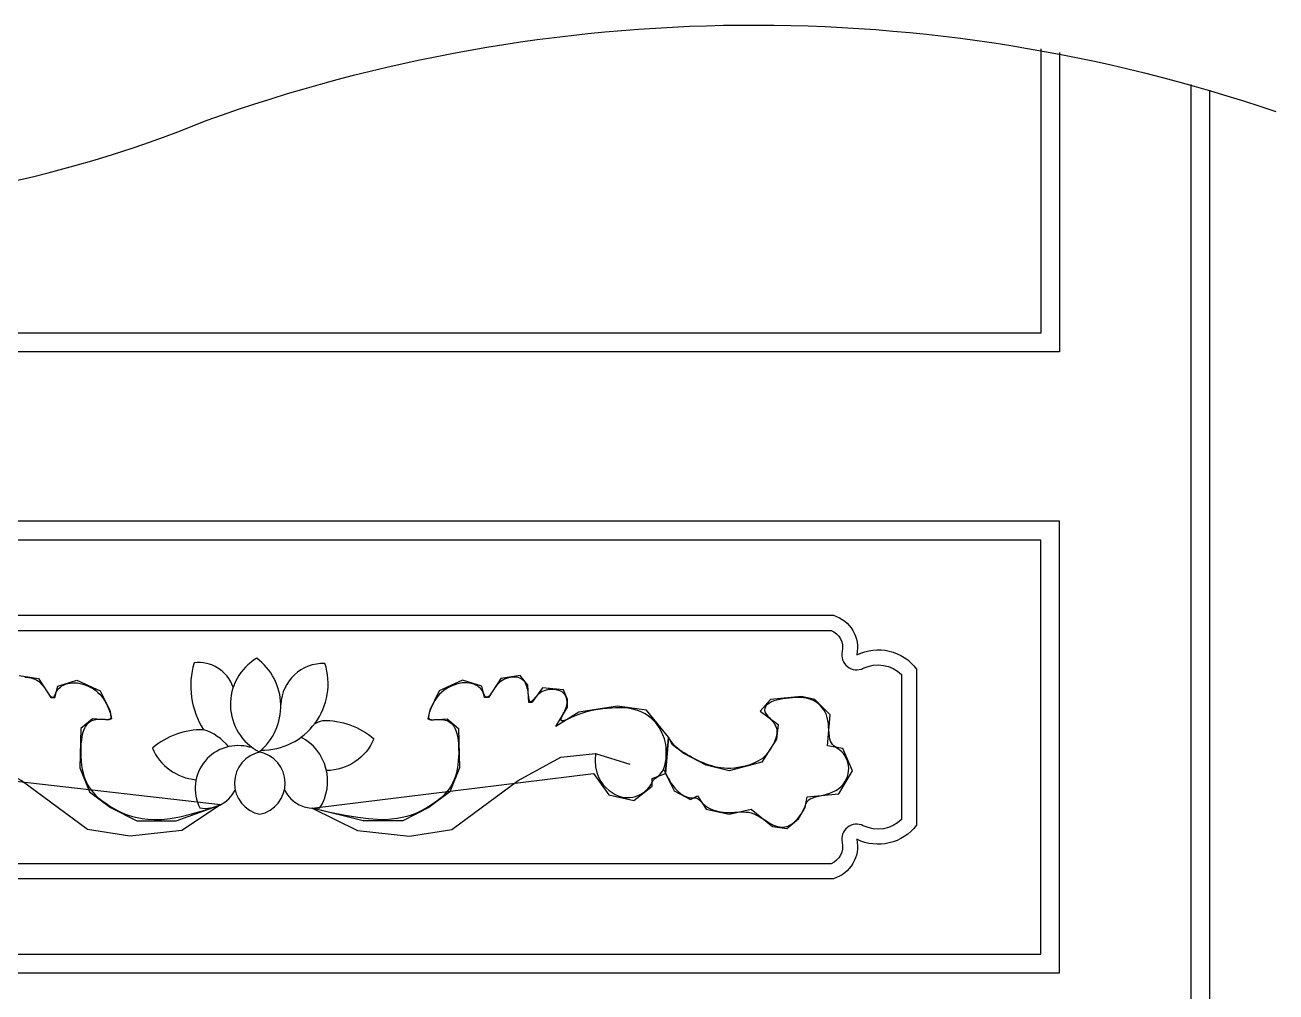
# Model space of a CAD drawing. Header units: metres. Extents: x -1226 to -815, y -1 to 952.
# Drawn here: x -1071.2 to -815.1, y 753.7 to 951.5 of the extents above; entities that cross this region are included whole.
import ezdxf

# ---------------------------------------------------------------- set-up
doc = ezdxf.new("R2010")
doc.units = ezdxf.units.M
for name, color, linetype in [('3', 3, 'Continuous'), ('4', 4, 'Continuous'), ('7', 7, 'Continuous')]:
    doc.layers.add(name, color=color, linetype=linetype)

msp = doc.modelspace()

# ---------------------------------------------------------------- linework, layer by layer
at = {"layer": '3'}
msp.add_lwpolyline([(-1225.82, 933.32, 0.2), (-1034.09, 931.99, -0.17), (-815.07, 933.82)], format="xyb", dxfattribs=at)
for points in [[(-859.38, 945.93), (-859.38, 884.66), (-1182.78, 884.66), (-1182.78, 919.68)], [(-1209.73, 927.22), (-1209.73, 3.01), (-832.43, 3.01), (-832.43, 939.37)]]:
    msp.add_lwpolyline(points, dxfattribs=at)
msp.add_lwpolyline([(-1178.93, 846.16), (-1178.93, 761.46), (-863.23, 761.46), (-863.23, 846.16)], close=True, dxfattribs=at)
msp.add_lwpolyline([(-1136, 779.94, -0.37), (-1138.26, 784.27, 0.63), (-1142.61, 787.71, -0.32), (-1150.44, 789), (-1150.44, 818.62, -0.32), (-1142.61, 819.92, 0.63), (-1138.26, 823.36, -0.37), (-1136, 827.68), (-906.16, 827.68, -0.37), (-903.9, 823.36, 0.63), (-899.55, 819.92, -0.32), (-891.72, 818.62), (-891.72, 789, -0.32), (-899.55, 787.71, 0.63), (-903.9, 784.27, -0.37), (-906.16, 779.94)], format="xyb", close=True, dxfattribs=at)
at = {"layer": '4'}
for points in [[(-863.23, 946.67), (-863.23, 888.51), (-1178.93, 888.51), (-1178.93, 918.86)], [(-1213.58, 928.57), (-1213.58, -0.84), (-828.58, -0.84), (-828.58, 938.23)]]:
    msp.add_lwpolyline(points, dxfattribs=at)
msp.add_lwpolyline([(-1182.78, 850.01), (-1182.78, 757.61), (-859.38, 757.61), (-859.38, 850.01)], close=True, dxfattribs=at)
msp.add_lwpolyline([(-1136.51, 776.86, -0.39), (-1141.27, 784.93, -0.36), (-1153.52, 787.85), (-1153.52, 819.77, -0.36), (-1141.27, 822.69, -0.39), (-1136.51, 830.76), (-905.65, 830.76, -0.39), (-900.89, 822.69, -0.36), (-888.64, 819.77), (-888.64, 787.85, -0.36), (-900.89, 784.93, -0.39), (-905.65, 776.86)], format="xyb", close=True, dxfattribs=at)
at = {"layer": '7'}
for points in [[(-1028.56, 816.09, 0.35), (-1036.55, 821.05, 0.22), (-1034.61, 807.36, 0.22)], [(-1022.86, 803.14, 0.51), (-1009.77, 820.92, 0.41), (-1018.8, 812.52, 0.41)], [(-1029.48, 803.91, 0.14), (-1034.61, 807.36, 0.18), (-1045.09, 803.61, 0.28), (-1036.17, 797.13, 0.28)], [(-1011.92, 808.56, -0.04), (-1010.22, 809.26, -0.18), (-999.74, 805.52, -0.3), (-1009.45, 799)], [(-1018.05, 794.95, 0.32), (-1010.82, 791.34, 0.44), (-1014.68, 805.84, 0.44)], [(-1025.04, 803.74, 0.66), (-1035.37, 791.34, 0.32), (-1028.14, 794.95, 0.32)], [(-1022.97, 802.83, 0.82), (-1023.1, 790.04, 0.82), (-1023.23, 802.83)]]:
    msp.add_lwpolyline(points, format="xyb", dxfattribs=at)
msp.add_lwpolyline([(-1023.74, 821.96, 0.59), (-1023.23, 802.83, 0.49)], format="xyb", close=True, dxfattribs=at)
for points in [[(-1071.22, 818.12), (-1070.81, 818.11), (-1070.39, 818.06), (-1069.97, 817.97), (-1069.55, 817.85), (-1069.16, 817.69), (-1068.78, 817.5), (-1068.44, 817.27), (-1068.13, 817.02), (-1067.85, 816.75), (-1067.6, 816.47), (-1067.37, 816.18), (-1067.17, 815.9), (-1066.98, 815.62), (-1066.81, 815.36), (-1066.66, 815.13), (-1066.52, 814.92), (-1066.39, 814.73), (-1066.27, 814.57), (-1066.16, 814.43), (-1066.06, 814.3), (-1065.96, 814.2), (-1065.86, 814.12), (-1065.76, 814.05), (-1065.66, 814.01), (-1065.57, 813.99), (-1065.47, 813.99), (-1065.37, 814.03), (-1065.28, 814.09), (-1065.19, 814.18), (-1065.1, 814.31), (-1065.02, 814.48), (-1064.93, 814.67), (-1064.83, 814.89), (-1064.71, 815.13), (-1064.57, 815.37), (-1064.39, 815.62), (-1064.18, 815.86), (-1063.92, 816.09), (-1063.61, 816.3), (-1063.26, 816.49), (-1062.86, 816.65), (-1062.42, 816.78), (-1061.95, 816.88), (-1061.46, 816.93), (-1060.94, 816.94), (-1060.41, 816.91), (-1059.86, 816.82), (-1059.31, 816.68), (-1058.75, 816.5), (-1058.21, 816.28), (-1057.68, 816.01), (-1057.18, 815.71), (-1056.7, 815.37), (-1056.27, 815), (-1055.87, 814.61), (-1055.51, 814.2), (-1055.19, 813.77), (-1054.91, 813.34), (-1054.66, 812.91), (-1054.44, 812.49), (-1054.26, 812.09), (-1054.1, 811.72), (-1053.96, 811.38), (-1053.85, 811.07), (-1053.76, 810.8), (-1053.69, 810.55), (-1053.64, 810.34), (-1053.61, 810.15), (-1053.6, 809.99), (-1053.6, 809.85), (-1053.62, 809.74), (-1053.66, 809.65), (-1053.7, 809.58), (-1053.76, 809.53), (-1053.82, 809.49), (-1053.89, 809.46), (-1053.96, 809.44), (-1054.03, 809.42), (-1054.11, 809.41), (-1054.18, 809.4), (-1054.27, 809.4), (-1054.37, 809.4), (-1054.49, 809.4), (-1054.63, 809.4), (-1054.79, 809.41), (-1054.98, 809.42), (-1055.21, 809.44), (-1055.46, 809.45), (-1055.74, 809.45), (-1056.04, 809.45), (-1056.35, 809.43), (-1056.67, 809.39), (-1056.99, 809.32), (-1057.32, 809.23), (-1057.63, 809.1), (-1057.94, 808.93), (-1058.23, 808.71), (-1058.51, 808.43), (-1058.77, 808.09), (-1059, 807.68), (-1059.21, 807.18), (-1059.39, 806.6), (-1059.53, 805.93), (-1059.64, 805.18), (-1059.71, 804.37), (-1059.76, 803.52), (-1059.76, 802.65), (-1059.74, 801.77), (-1059.68, 800.9), (-1059.58, 800.07), (-1059.46, 799.28), (-1059.29, 798.54), (-1059.1, 797.84), (-1058.87, 797.18), (-1058.6, 796.57), (-1058.29, 795.98), (-1057.96, 795.43), (-1057.58, 794.91), (-1057.17, 794.42), (-1056.72, 793.96), (-1056.24, 793.51), (-1055.74, 793.09), (-1055.2, 792.68), (-1054.65, 792.29), (-1054.07, 791.91), (-1053.47, 791.53), (-1052.86, 791.17), (-1052.22, 790.81), (-1051.54, 790.47), (-1050.81, 790.15), (-1050.02, 789.86), (-1049.16, 789.59), (-1048.22, 789.36), (-1047.18, 789.17), (-1046.03, 789.02), (-1044.73, 788.96), (-1043.23, 789), (-1041.48, 789.18), (-1039.45, 789.54), (-1037.09, 790.11), (-1034.35, 790.92), (-1031.18, 792), (-1087.35, 798.36)], [(-1072.37, 818.45), (-1068.42, 817.86), (-1066.65, 815.1), (-1065.86, 813.92), (-1065.07, 813.92), (-1064.48, 816.28), (-1060.54, 817.47), (-1055.81, 815.3), (-1053.83, 811.36), (-1053.44, 809.59), (-1054.03, 809.39), (-1054.62, 809.39), (-1057.38, 809.59), (-1059.75, 807.62), (-1059.95, 799.54), (-1057.97, 794.62), (-1053.64, 791.47), (-1048.31, 788.71), (-1040.23, 788.71), (-1031.18, 792)], [(-954.41, 802.5), (-954.41, 802.5), (-954.47, 801.04), (-954.37, 799.75), (-954.13, 798.62), (-953.77, 797.63), (-953.31, 796.79), (-952.78, 796.06), (-952.2, 795.44), (-951.59, 794.91), (-950.97, 794.48), (-950.35, 794.12), (-949.73, 793.84), (-949.11, 793.63), (-948.5, 793.5), (-947.91, 793.45), (-947.32, 793.46), (-946.76, 793.54), (-946.22, 793.68), (-945.7, 793.87), (-945.21, 794.11), (-944.76, 794.38), (-944.35, 794.67), (-943.99, 794.98), (-943.67, 795.28), (-943.41, 795.57), (-943.2, 795.84), (-943.04, 796.1), (-942.91, 796.33), (-942.8, 796.55), (-942.7, 796.75), (-942.6, 796.94), (-942.48, 797.11), (-942.32, 797.28), (-942.13, 797.44), (-941.9, 797.6), (-941.65, 797.78), (-941.39, 797.99), (-941.12, 798.25), (-940.86, 798.57), (-940.61, 798.96), (-940.38, 799.44), (-940.19, 800.02), (-940.04, 800.68), (-939.93, 801.41), (-939.88, 802.2), (-939.88, 803.02), (-939.94, 803.85), (-940.08, 804.69), (-940.28, 805.52), (-940.57, 806.31), (-940.93, 807.07), (-941.35, 807.79), (-941.83, 808.46), (-942.37, 809.08), (-942.94, 809.64), (-943.55, 810.14), (-944.2, 810.57), (-944.86, 810.93), (-945.55, 811.22), (-946.26, 811.45), (-946.99, 811.61), (-947.75, 811.73), (-948.54, 811.8), (-949.36, 811.83), (-950.21, 811.82), (-951.08, 811.78), (-951.98, 811.71), (-952.89, 811.61), (-953.8, 811.48), (-954.7, 811.32), (-955.58, 811.13), (-956.43, 810.91), (-957.24, 810.67), (-958, 810.4), (-958.71, 810.12), (-959.35, 809.85), (-959.92, 809.6), (-960.41, 809.38), (-960.81, 809.23), (-961.11, 809.15), (-961.31, 809.16), (-961.41, 809.27), (-961.41, 809.47), (-961.34, 809.75), (-961.22, 810.08), (-961.05, 810.44), (-960.87, 810.82), (-960.69, 811.2), (-960.53, 811.56), (-960.4, 811.88), (-960.3, 812.18), (-960.23, 812.45), (-960.2, 812.7), (-960.18, 812.93), (-960.19, 813.15), (-960.22, 813.37), (-960.26, 813.59), (-960.32, 813.82), (-960.39, 814.04), (-960.49, 814.27), (-960.62, 814.49), (-960.78, 814.7), (-960.97, 814.89), (-961.22, 815.07), (-961.51, 815.23), (-961.86, 815.37), (-962.25, 815.47), (-962.67, 815.55), (-963.12, 815.59), (-963.57, 815.59), (-964.03, 815.55), (-964.47, 815.47), (-964.9, 815.33), (-965.29, 815.15), (-965.64, 814.92), (-965.97, 814.67), (-966.26, 814.4), (-966.53, 814.13), (-966.77, 813.87), (-966.98, 813.63), (-967.16, 813.43), (-967.32, 813.27), (-967.46, 813.15), (-967.58, 813.09), (-967.68, 813.07), (-967.77, 813.11), (-967.84, 813.19), (-967.9, 813.33), (-967.95, 813.53), (-968, 813.77), (-968.04, 814.07), (-968.09, 814.4), (-968.14, 814.75), (-968.19, 815.12), (-968.26, 815.49), (-968.34, 815.86), (-968.44, 816.22), (-968.57, 816.55), (-968.71, 816.86), (-968.88, 817.13), (-969.08, 817.38), (-969.31, 817.59), (-969.57, 817.77), (-969.86, 817.92), (-970.19, 818.02), (-970.55, 818.09), (-970.94, 818.12), (-971.35, 818.11), (-971.77, 818.06), (-972.19, 817.97), (-972.6, 817.85), (-973, 817.69), (-973.37, 817.5), (-973.71, 817.27), (-974.02, 817.02), (-974.3, 816.75), (-974.56, 816.47), (-974.78, 816.18), (-974.99, 815.9), (-975.18, 815.62), (-975.34, 815.36), (-975.5, 815.13), (-975.64, 814.92), (-975.76, 814.73), (-975.88, 814.57), (-975.99, 814.43), (-976.1, 814.3), (-976.2, 814.2), (-976.3, 814.12), (-976.4, 814.05), (-976.49, 814.01), (-976.59, 813.99), (-976.69, 813.99), (-976.78, 814.03), (-976.88, 814.09), (-976.97, 814.18), (-977.05, 814.31), (-977.14, 814.48), (-977.23, 814.67), (-977.33, 814.89), (-977.45, 815.13), (-977.59, 815.37), (-977.77, 815.62), (-977.98, 815.86), (-978.24, 816.09), (-978.55, 816.3), (-978.9, 816.49), (-979.3, 816.65), (-979.74, 816.78), (-980.2, 816.88), (-980.7, 816.93), (-981.22, 816.94), (-981.75, 816.91), (-982.3, 816.82), (-982.85, 816.68), (-983.4, 816.5), (-983.95, 816.28), (-984.47, 816.01), (-984.98, 815.71), (-985.45, 815.37), (-985.89, 815), (-986.29, 814.61), (-986.65, 814.2), (-986.97, 813.77), (-987.25, 813.34), (-987.5, 812.91), (-987.71, 812.49), (-987.9, 812.09), (-988.06, 811.72), (-988.2, 811.38), (-988.31, 811.07), (-988.4, 810.8), (-988.47, 810.55), (-988.52, 810.34), (-988.55, 810.15), (-988.56, 809.99), (-988.55, 809.85), (-988.53, 809.74), (-988.5, 809.65), (-988.46, 809.58), (-988.4, 809.53), (-988.34, 809.49), (-988.27, 809.46), (-988.2, 809.44), (-988.13, 809.42), (-988.05, 809.41), (-987.97, 809.4), (-987.89, 809.4), (-987.79, 809.4), (-987.67, 809.4), (-987.53, 809.4), (-987.37, 809.41), (-987.17, 809.42), (-986.95, 809.44), (-986.69, 809.45), (-986.42, 809.45), (-986.12, 809.45), (-985.81, 809.43), (-985.49, 809.39), (-985.16, 809.32), (-984.84, 809.23), (-984.52, 809.1), (-984.22, 808.93), (-983.92, 808.71), (-983.65, 808.43), (-983.39, 808.09), (-983.15, 807.68), (-982.95, 807.18), (-982.77, 806.6), (-982.63, 805.93), (-982.52, 805.18), (-982.44, 804.37), (-982.4, 803.52), (-982.39, 802.65), (-982.42, 801.77), (-982.48, 800.9), (-982.57, 800.07), (-982.7, 799.28), (-982.86, 798.54), (-983.06, 797.84), (-983.29, 797.18), (-983.56, 796.57), (-983.86, 795.98), (-984.2, 795.43), (-984.58, 794.91), (-984.99, 794.42), (-985.44, 793.96), (-985.92, 793.51), (-986.42, 793.09), (-986.96, 792.68), (-987.51, 792.29), (-988.09, 791.91), (-988.69, 791.53), (-989.3, 791.17), (-989.94, 790.81), (-990.62, 790.47), (-991.35, 790.15), (-992.13, 789.86), (-992.99, 789.59), (-993.94, 789.36), (-994.98, 789.17), (-996.13, 789.02), (-997.45, 788.94), (-999.01, 788.96), (-1000.85, 789.09), (-1003.05, 789.36), (-1005.66, 789.8), (-1008.76, 790.43), (-1012.39, 791.28), (-954.81, 798.36), (-951.65, 794.03), (-946.53, 792.85), (-942.78, 795.8), (-942.78, 797.38), (-940.02, 798.36), (-939.43, 805.85), (-943.96, 811.36), (-949.88, 812.15), (-957.77, 810.97), (-962.5, 808.01), (-960.13, 811.95), (-960.13, 813.53), (-960.92, 815.5), (-965.26, 815.89), (-967.43, 812.94), (-968.02, 812.94), (-968.21, 816.48), (-969.79, 818.45), (-973.73, 817.86), (-975.51, 815.1), (-976.3, 813.92), (-977.09, 813.92), (-977.68, 816.28), (-981.62, 817.47), (-986.35, 815.3), (-988.32, 811.36), (-988.72, 809.59), (-988.13, 809.39), (-987.54, 809.39), (-984.78, 809.59), (-982.41, 807.62), (-982.21, 799.54), (-984.18, 794.62), (-988.52, 791.47), (-993.84, 788.71), (-1001.93, 788.71), (-1012.39, 791.28)], [(-940.47, 799.26), (-940.47, 799.26), (-940.28, 798.88), (-940.06, 798.44), (-939.8, 797.96), (-939.51, 797.44), (-939.19, 796.91), (-938.86, 796.38), (-938.5, 795.87), (-938.13, 795.41), (-937.75, 794.99), (-937.37, 794.63), (-936.98, 794.32), (-936.6, 794.06), (-936.23, 793.84), (-935.87, 793.68), (-935.53, 793.55), (-935.22, 793.47), (-934.94, 793.43), (-934.69, 793.41), (-934.46, 793.41), (-934.24, 793.42), (-934.03, 793.41), (-933.84, 793.39), (-933.65, 793.34), (-933.45, 793.24), (-933.25, 793.09), (-933.04, 792.9), (-932.81, 792.67), (-932.56, 792.42), (-932.28, 792.15), (-931.98, 791.88), (-931.63, 791.62), (-931.25, 791.37), (-930.82, 791.15), (-930.35, 790.96), (-929.85, 790.79), (-929.32, 790.66), (-928.77, 790.55), (-928.2, 790.48), (-927.62, 790.43), (-927.04, 790.42), (-926.47, 790.43), (-925.89, 790.46), (-925.32, 790.5), (-924.75, 790.53), (-924.19, 790.54), (-923.62, 790.51), (-923.06, 790.45), (-922.51, 790.32), (-921.96, 790.13), (-921.41, 789.88), (-920.87, 789.59), (-920.34, 789.27), (-919.82, 788.95), (-919.32, 788.62), (-918.83, 788.32), (-918.37, 788.05), (-917.92, 787.83), (-917.5, 787.66), (-917.09, 787.53), (-916.7, 787.45), (-916.33, 787.41), (-915.97, 787.41), (-915.62, 787.45), (-915.28, 787.53), (-914.95, 787.64), (-914.63, 787.79), (-914.33, 787.97), (-914.03, 788.18), (-913.75, 788.4), (-913.48, 788.65), (-913.22, 788.9), (-912.98, 789.17), (-912.75, 789.44), (-912.54, 789.72), (-912.35, 790), (-912.17, 790.29), (-912, 790.58), (-911.85, 790.86), (-911.72, 791.15), (-911.6, 791.43), (-911.49, 791.72), (-911.39, 791.99), (-911.27, 792.26), (-911.13, 792.51), (-910.95, 792.76), (-910.71, 792.98), (-910.41, 793.19), (-910.02, 793.37), (-909.55, 793.53), (-908.99, 793.68), (-908.39, 793.83), (-907.74, 793.98), (-907.07, 794.16), (-906.41, 794.36), (-905.76, 794.61), (-905.16, 794.91), (-904.61, 795.28), (-904.12, 795.7), (-903.69, 796.16), (-903.33, 796.67), (-903.04, 797.21), (-902.81, 797.77), (-902.65, 798.34), (-902.56, 798.92), (-902.55, 799.49), (-902.6, 800.06), (-902.72, 800.61), (-902.88, 801.13), (-903.1, 801.62), (-903.35, 802.07), (-903.63, 802.48), (-903.94, 802.83), (-904.27, 803.12), (-904.61, 803.37), (-904.94, 803.59), (-905.27, 803.81), (-905.58, 804.05), (-905.85, 804.32), (-906.09, 804.64), (-906.28, 805.02), (-906.41, 805.5), (-906.5, 806.04), (-906.56, 806.64), (-906.6, 807.28), (-906.65, 807.93), (-906.71, 808.59), (-906.8, 809.24), (-906.93, 809.85), (-907.12, 810.42), (-907.36, 810.93), (-907.64, 811.41), (-907.96, 811.83), (-908.3, 812.21), (-908.66, 812.55), (-909.03, 812.85), (-909.4, 813.1), (-909.77, 813.31), (-910.14, 813.49), (-910.51, 813.63), (-910.91, 813.74), (-911.33, 813.82), (-911.78, 813.88), (-912.27, 813.91), (-912.82, 813.92), (-913.41, 813.91), (-914.04, 813.88), (-914.7, 813.83), (-915.37, 813.76), (-916.03, 813.67), (-916.67, 813.55), (-917.28, 813.4), (-917.84, 813.23), (-918.34, 813.03), (-918.77, 812.81), (-919.13, 812.56), (-919.41, 812.3), (-919.61, 812.02), (-919.73, 811.72), (-919.77, 811.41), (-919.72, 811.1), (-919.57, 810.77), (-919.36, 810.45), (-919.09, 810.11), (-918.79, 809.77), (-918.48, 809.43), (-918.17, 809.08), (-917.88, 808.73), (-917.65, 808.37), (-917.47, 808.01), (-917.35, 807.66), (-917.28, 807.3), (-917.26, 806.94), (-917.27, 806.6), (-917.32, 806.26), (-917.39, 805.93), (-917.48, 805.62), (-917.59, 805.31), (-917.7, 805.03), (-917.83, 804.75), (-917.97, 804.47), (-918.12, 804.2), (-918.28, 803.92), (-918.45, 803.64), (-918.63, 803.35), (-918.82, 803.05), (-919.03, 802.74), (-919.27, 802.42), (-919.53, 802.11), (-919.85, 801.79), (-920.21, 801.48), (-920.64, 801.18), (-921.13, 800.89), (-921.69, 800.61), (-922.32, 800.36), (-923, 800.13), (-923.72, 799.92), (-924.46, 799.75), (-925.21, 799.61), (-925.95, 799.5), (-926.68, 799.44), (-927.38, 799.43), (-928.05, 799.46), (-928.7, 799.53), (-929.33, 799.63), (-929.94, 799.76), (-930.54, 799.93), (-931.13, 800.12), (-931.71, 800.33), (-932.29, 800.56), (-932.86, 800.81), (-933.43, 801.07), (-933.98, 801.35), (-934.53, 801.63), (-935.07, 801.93), (-935.6, 802.23), (-936.11, 802.55), (-936.61, 802.86), (-937.09, 803.19), (-937.55, 803.54), (-937.98, 803.92), (-938.39, 804.33), (-938.77, 804.78), (-939.12, 805.29), (-939.43, 805.85), (-940.02, 798.36), (-938.25, 794.82), (-934.9, 793.04), (-933.52, 793.83), (-931.74, 791.07), (-927.01, 790.09), (-922.48, 791.07), (-918.14, 787.53), (-915.18, 787.13), (-912.82, 789.1), (-911.43, 791.47), (-911.04, 793.63), (-904.53, 794.22), (-901.77, 798.95), (-903.75, 803.48), (-906.9, 804.07), (-906.31, 810.37), (-909.46, 813.53), (-912.22, 814.12), (-918.53, 813.53), (-920.7, 811.16), (-916.96, 808.41), (-917.35, 805.45), (-918.53, 803.48), (-920.31, 800.72), (-927.01, 798.95), (-931.74, 800.13), (-936.28, 802.5), (-938.64, 804.27), (-939.43, 805.85)], [(-1031.18, 792), (-1039.05, 786.74), (-1049.69, 785.56), (-1058.37, 786.94), (-1071.97, 796.98), (-1080.65, 801.71), (-1087.74, 802.5), (-1094.84, 800.33)], [(-1012.39, 791.28), (-1003.11, 786.74), (-992.46, 785.56), (-983.79, 786.94), (-970.19, 796.98), (-961.51, 801.71), (-954.41, 802.5), (-947.32, 800.33)]]:
    msp.add_lwpolyline(points, dxfattribs=at)

doc.saveas('drawing.dxf')
